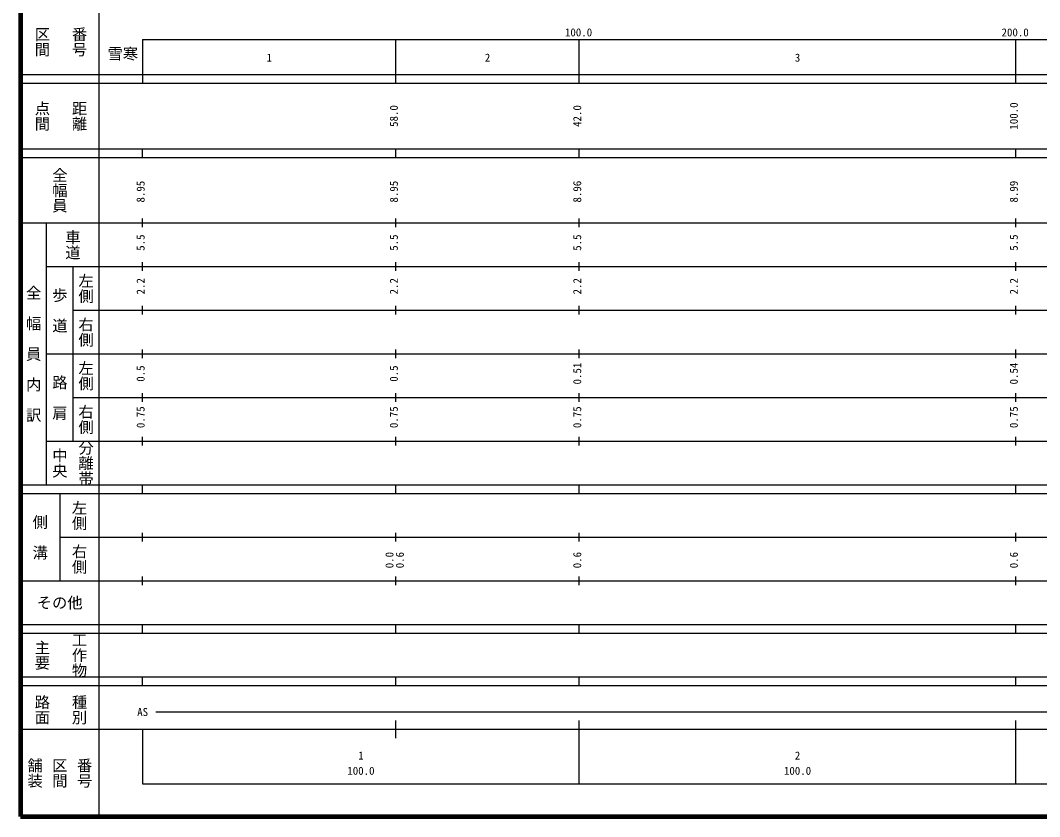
# Model space of a CAD drawing. Units: millimetres on the paper, enlarged 1000 times. Extents: x 40000 to 680000, y 20000 to 380000.
# Drawn here: x 40000 to 273448, y 20000 to 202409 of the extents above; entities that cross this region are included whole.
import ezdxf
from ezdxf.enums import TextEntityAlignment as Align

# ---------------------------------------------------------------- set-up
doc = ezdxf.new("R2010")
doc.units = ezdxf.units.MM
doc.header["$LTSCALE"] = 1000
for name, color, linetype, lineweight in [('M-BGD', 7, 'Continuous', 25), ('M-TTL', 2, 'Continuous', 140), ('M-TTL-BAND', 7, 'Continuous', 25)]:
    doc.layers.add(name, color=color, linetype=linetype, lineweight=lineweight)
doc.styles.add('@ＭＳ ゴシック', font='')
doc.styles.add('ＭＳ ゴシック', font='')
doc.styles.get('@ＭＳ ゴシック').set_extended_font_data('@MS Gothic')
doc.styles.get('ＭＳ ゴシック').set_extended_font_data('MS Gothic')

msp = doc.modelspace()

# ---------------------------------------------------------------- linework, layer by layer
at = {"layer": 'M-TTL'}
for p, q in [((40000, 380000), (40000, 20000)), ((40000, 20000), (680000, 20000))]:
    msp.add_line(p, q, dxfattribs=at)
at = {"layer": 'M-TTL-BAND'}
for p, q in [((58000, 370000), (58000, 20000)), ((68000, 198000), (579000, 198000)), ((68000, 198000), (68000, 188000)), ((126000, 188000), (126000, 198000)), ((168000, 188000), (168000, 198000)), ((268000, 188000), (268000, 198000)), ((40000, 190000), (579000, 190000)), ((40000, 188000), (579000, 188000)), ((40000, 173000), (579000, 173000)), ((68000, 171000), (68000, 173000)), ((126000, 171000), (126000, 173000)), ((168000, 171000), (168000, 173000)), ((268000, 171000), (268000, 173000)), ((40000, 171000), (579000, 171000)), ((68000, 155000), (68000, 157000)), ((126000, 155000), (126000, 157000)), ((168000, 155000), (168000, 157000)), ((268000, 155000), (268000, 157000)), ((40000, 156000), (579000, 156000)), ((46000, 96000), (46000, 156000)), ((46000, 146000), (579000, 146000)), ((52000, 146000), (52000, 106000)), ((68000, 145000), (68000, 147000)), ((126000, 145000), (126000, 147000)), ((168000, 145000), (168000, 147000)), ((268000, 145000), (268000, 147000)), ((52000, 136000), (579000, 136000)), ((68000, 135000), (68000, 137000)), ((126000, 135000), (126000, 137000)), ((168000, 135000), (168000, 137000)), ((268000, 135000), (268000, 137000)), ((68000, 125000), (68000, 127000)), ((126000, 125000), (126000, 127000)), ((168000, 125000), (168000, 127000)), ((268000, 125000), (268000, 127000)), ((46000, 126000), (579000, 126000)), ((68000, 115000), (68000, 117000)), ((126000, 115000), (126000, 117000)), ((168000, 115000), (168000, 117000)), ((268000, 115000), (268000, 117000)), ((52000, 116000), (579000, 116000)), ((46000, 106000), (579000, 106000)), ((68000, 105000), (68000, 107000)), ((126000, 105000), (126000, 107000)), ((168000, 105000), (168000, 107000)), ((268000, 105000), (268000, 107000)), ((40000, 96000), (579000, 96000)), ((68000, 94000), (68000, 96000)), ((126000, 94000), (126000, 96000)), ((168000, 94000), (168000, 96000)), ((268000, 94000), (268000, 96000)), ((40000, 94000), (579000, 94000)), ((49000, 94000), (49000, 74000)), ((68000, 83000), (68000, 85000)), ((126000, 83000), (126000, 85000)), ((168000, 83000), (168000, 85000)), ((268000, 83000), (268000, 85000)), ((49000, 84000), (579000, 84000)), ((68000, 73000), (68000, 75000)), ((126000, 73000), (126000, 75000)), ((168000, 73000), (168000, 75000)), ((268000, 73000), (268000, 75000)), ((40000, 74000), (579000, 74000)), ((40000, 64000), (579000, 64000)), ((68000, 62000), (68000, 64000)), ((126000, 62000), (126000, 64000)), ((168000, 62000), (168000, 64000)), ((268000, 62000), (268000, 64000)), ((40000, 62000), (579000, 62000)), ((40000, 52000), (579000, 52000)), ((68000, 50000), (68000, 52000)), ((126000, 50000), (126000, 52000)), ((168000, 50000), (168000, 52000)), ((268000, 50000), (268000, 52000)), ((40000, 50000), (579000, 50000)), ((71000, 44000), (565000, 44000)), ((40000, 40000), (579000, 40000)), ((68000, 40000), (68000, 27500)), ((126000, 38000), (126000, 42000)), ((168000, 27500), (168000, 42000)), ((268000, 27500), (268000, 42000)), ((68000, 27500), (579000, 27500))]:
    msp.add_line(p, q, dxfattribs=at)

# ---------------------------------------------------------------- texts
at = {"layer": 'M-BGD', "style": 'ＭＳ ゴシック'}
msp.add_text('雪寒', height=2566, dxfattribs=at).set_placement((66958, 192713), align=Align.BOTTOM_RIGHT)
at = {"layer": 'M-TTL-BAND', "style": '@ＭＳ ゴシック'}
for s, p in [('番号', (53500, 197500)), ('区間', (45000, 197500)), ('点間', (45000, 180500)), ('距離', (53500, 180500)), ('全幅員', (49000, 163500)), ('車道', (52000, 151000)), ('左側', (55000, 141000)), ('全\u3000幅\u3000員\u3000内\u3000訳', (43000, 126000)), ('歩\u3000道', (49000, 136000)), ('右側', (55000, 131000)), ('左側', (55000, 121000)), ('路\u3000肩', (49000, 116000)), ('右側', (55000, 111000)), ('分離帯', (55000, 101000)), ('中央', (49000, 101000)), ('左側', (53500, 89000)), ('側\u3000溝', (44500, 84000)), ('右側', (53500, 79000)), ('工作物', (53500, 57000)), ('主要', (45000, 57000)), ('路面', (45000, 44500)), ('種別', (53500, 44500)), ('舗装', (43333, 30000)), ('区間', (49000, 30000)), ('番号', (54667, 30000))]:
    msp.add_text(s, height=2566, rotation=270, dxfattribs=at).set_placement(p, align=Align.MIDDLE_CENTER)
at = {"layer": 'M-TTL-BAND', "style": 'ＭＳ ゴシック'}
for s, p in [('100.0', (167844, 198195)), ('200.0', (267844, 198195)), ('1', (97000, 192405)), ('2', (147000, 192405)), ('3', (218000, 192405)), ('AS', (68000, 42500)), ('1', (118000, 32523)), ('2', (218000, 32523)), ('100.0', (118000, 29033)), ('100.0', (218000, 29033))]:
    msp.add_text(s, height=1833, dxfattribs=at).set_placement(p, align=Align.BOTTOM_CENTER)
for s, p in [('58.0', (127000, 180500)), ('42.0', (169000, 180500)), ('100.0', (269000, 180500)), ('8.95', (69000, 163174)), ('8.95', (127000, 163174)), ('8.96', (169000, 163174)), ('8.99', (269000, 163174)), ('5.5', (69000, 151500)), ('5.5', (127000, 151500)), ('5.5', (169000, 151500)), ('5.5', (269000, 151500)), ('2.2', (69000, 141500)), ('2.2', (127000, 141500)), ('2.2', (169000, 141500)), ('2.2', (269000, 141500)), ('0.51', (169000, 121500)), ('0.54', (269000, 121500)), ('0.5', (69000, 121500)), ('0.5', (127000, 121500)), ('0.75', (69000, 111500)), ('0.75', (127000, 111500)), ('0.75', (169000, 111500)), ('0.75', (269000, 111500)), ('0.0', (126000, 78764)), ('0.6', (128370, 78764)), ('0.6', (169000, 78764)), ('0.6', (269000, 78764))]:
    msp.add_text(s, height=1833, rotation=90, dxfattribs=at).set_placement(p, align=Align.BOTTOM_CENTER)
msp.add_text('その他', height=2566, dxfattribs=at).set_placement((49000, 69000), align=Align.MIDDLE_CENTER)

doc.saveas('drawing.dxf')
